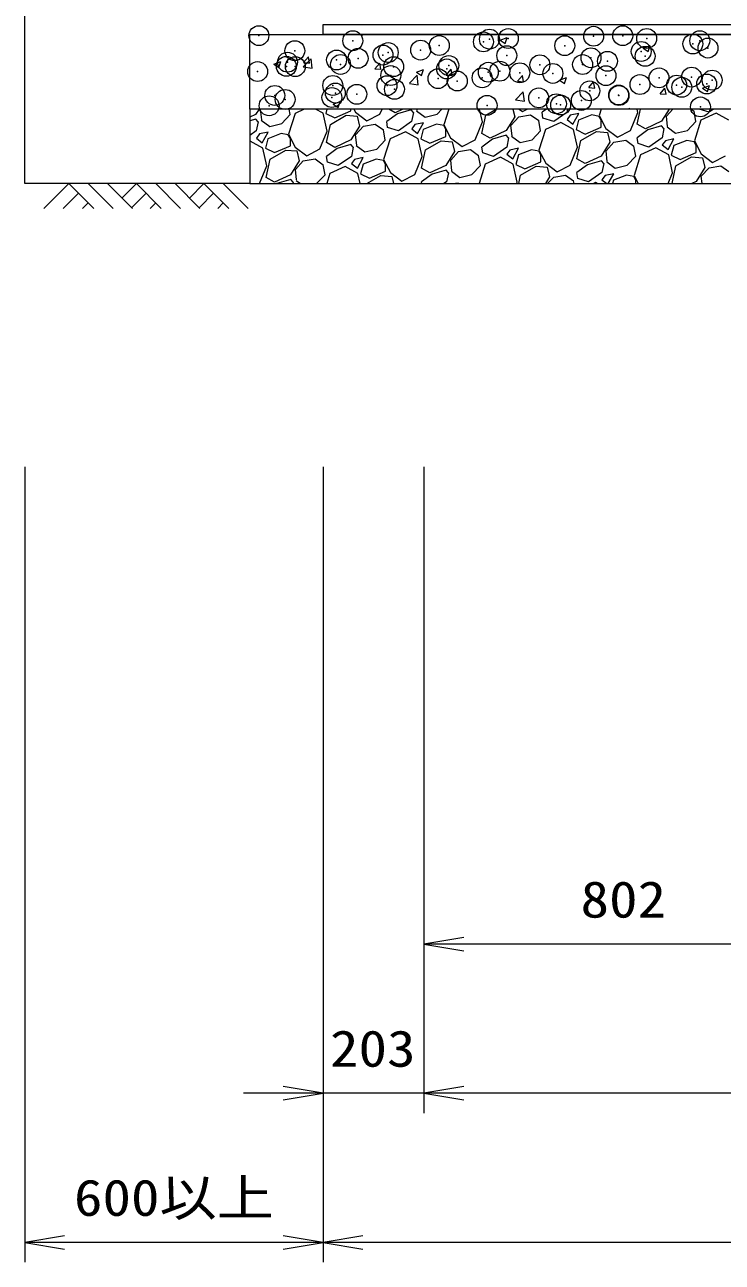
# Model space of a CAD drawing. Units: millimetres at full size. Extents: x 37600 to 71200, y -55520 to -31760.
# Drawn here: x 54705 to 56108, y -42456 to -39966 of the extents above; entities that cross this region are included whole.
import ezdxf
from ezdxf.enums import TextEntityAlignment as Align

# ---------------------------------------------------------------- set-up
doc = ezdxf.new("R2010")
doc.units = ezdxf.units.MM
doc.header["$LTSCALE"] = 80.0044
doc.header["$PDMODE"] = 32
doc.header["$PDSIZE"] = 40
for name, color, linetype, lineweight in [('0_2', 4, 'Continuous', 13), ('寸法', 6, 'Continuous', 13), ('ﾊｯﾁﾝｸﾞ', 4, 'Continuous', 9)]:
    doc.layers.add(name, color=color, linetype=linetype, lineweight=lineweight)
doc.styles.add('ＭＳ ゴシック', font='')
doc.styles.get('ＭＳ ゴシック').set_extended_font_data('MS Gothic')

# ---------------------------------------------------------------- blocks, each defined once
blk = doc.blocks.new('open_arrow')
at = {"color": 0, "linetype": 'Continuous', "lineweight": -2}
blk.add_lwpolyline([(7.5, 1.25), (0, 0), (7.5, -1.25)], dxfattribs=at)

msp = doc.modelspace()

# ---------------------------------------------------------------- linework, layer by layer
at = {"layer": '0_2'}
msp.add_lwpolyline([(55157.5, -40286), (54705, -40286), (54705, -38283)], dxfattribs=at)
at = {"layer": '0_2', "color": 7}
for points in [[(55305, -39966), (56382.5, -39966), (56382.5, -39986), (55305, -39986)], [(55157.5, -39986), (56382.5, -39986), (56382.5, -40569), (57782.5, -40569), (57782.5, -39986), (62562.5, -39986), (62562.5, -40569), (63962.5, -40569), (63962.5, -39986), (65187.5, -39986), (65187.5, -40136), (64112.5, -40136), (64112.5, -40719), (62412.5, -40719), (62412.5, -40136), (57932.5, -40136), (57932.5, -40719), (56232.5, -40719), (56232.5, -40136), (55157.5, -40136)], [(55157.5, -40286), (56232.5, -40286), (56232.5, -40136), (55157.5, -40136)]]:
    msp.add_lwpolyline(points, close=True, dxfattribs=at)
at = {"layer": '寸法'}
for p, q in [((54705, -40856), (54705, -42456)), ((55305, -40856), (55305, -42456)), ((55305, -40856), (55305, -42156)), ((55305, -40856), (55305, -42456)), ((55508, -40856), (55508, -42156)), ((55508, -40856), (55508, -41856)), ((55508, -40856), (55508, -42156)), ((56310, -41816), (55508, -41816)), ((55668, -42116), (55145, -42116)), ((64837, -42116), (55508, -42116)), ((55305, -42416), (54705, -42416)), ((65040, -42416), (55305, -42416))]:
    msp.add_line(p, q, dxfattribs=at)
at = {"layer": 'ﾊｯﾁﾝｸﾞ'}
for p, q in [((55380.93, -39986), (55383.85, -39987.97)), ((55383.85, -39987.97), (55384.51, -39986)), ((55661.33, -39997.28), (55675.33, -39991.9)), ((55661.33, -39997.28), (55671.28, -40003.99)), ((55671.28, -40003.99), (55675.33, -39991.9)), ((55948.75, -40013.3), (55962.76, -40007.92)), ((55958.7, -40020.01), (55962.76, -40007.92)), ((55265.9, -40042.43), (55275.54, -40030.94)), ((55277.85, -40043.48), (55275.54, -40030.94)), ((55948.75, -40013.3), (55958.7, -40020.01)), ((55205.86, -40045.77), (55219.86, -40040.39)), ((55205.86, -40045.77), (55215.81, -40052.48)), ((55215.81, -40052.48), (55219.86, -40040.39)), ((55265.28, -40051.14), (55283.07, -40053.9)), ((55265.32, -40051.1), (55280.9, -40034.86)), ((55265.9, -40042.43), (55277.85, -40043.48)), ((55283.07, -40053.9), (55280.86, -40034.91)), ((55409.35, -40054.98), (55418.99, -40043.49)), ((55409.35, -40054.98), (55421.3, -40056.03)), ((55421.3, -40056.03), (55418.99, -40043.49)), ((55493.28, -40061.79), (55507.29, -40056.41)), ((55503.23, -40068.5), (55507.29, -40056.41)), ((55552.8, -40067.53), (55562.44, -40056.04)), ((55564.75, -40068.58), (55562.44, -40056.04)), ((55478.77, -40084.2), (55494.35, -40067.97)), ((55493.28, -40061.79), (55503.23, -40068.5)), ((55496.52, -40087.01), (55494.31, -40068.01)), ((55552.8, -40067.53), (55564.75, -40068.58)), ((55696.25, -40080.08), (55705.89, -40068.59)), ((55696.25, -40080.08), (55708.21, -40081.13)), ((55708.2, -40081.13), (55705.89, -40068.6)), ((55780.71, -40077.8), (55794.71, -40072.43)), ((55780.71, -40077.8), (55790.66, -40084.51)), ((55790.66, -40084.51), (55794.71, -40072.43)), ((55839.7, -40092.64), (55849.35, -40081.14)), ((55851.66, -40093.68), (55849.34, -40081.15)), ((55478.73, -40084.25), (55496.52, -40087.01)), ((55692.22, -40117.31), (55707.8, -40101.07)), ((55709.97, -40120.11), (55707.76, -40101.12)), ((55839.7, -40092.63), (55851.66, -40093.68)), ((55983.16, -40105.19), (55992.8, -40093.69)), ((55983.16, -40105.19), (55995.11, -40106.23)), ((55995.11, -40106.23), (55992.8, -40093.7)), ((56068.14, -40093.82), (56082.14, -40088.45)), ((56068.14, -40093.82), (56078.08, -40100.53)), ((56078.08, -40100.53), (56082.14, -40088.45)), ((55325.24, -40126.29), (55339.24, -40120.92)), ((55325.24, -40126.29), (55335.19, -40133)), ((55335.19, -40133), (55339.24, -40120.92)), ((55692.18, -40117.35), (55709.97, -40120.11)), ((55169.34, -40146.92), (55157.5, -40152.55)), ((55169.9, -40156.29), (55157.5, -40159.84)), ((55176.26, -40136), (55169.34, -40146.92)), ((55174.61, -40161.66), (55169.9, -40156.29)), ((55179.36, -40136.28), (55179.62, -40136)), ((55181.89, -40157.46), (55179.36, -40136.28)), ((55221.86, -40165.09), (55238.97, -40147.13)), ((55248.86, -40144.66), (55235.67, -40186.22)), ((55238.97, -40147.13), (55236.94, -40136)), ((55267.22, -40136), (55248.86, -40144.66)), ((55305.3, -40144.4), (55289.86, -40136)), ((55313.1, -40180.31), (55305.3, -40144.4)), ((55312.67, -40136), (55310.33, -40144.73)), ((55310.33, -40144.73), (55328.43, -40153.68)), ((55319.81, -40166.74), (55351.33, -40148.54)), ((55328.43, -40153.68), (55360.84, -40139.82)), ((55351.33, -40148.54), (55373.39, -40150.35)), ((55360.84, -40139.82), (55360.78, -40136)), ((55367.12, -40136), (55370.41, -40142.38)), ((55370.41, -40142.38), (55393.41, -40159.81)), ((55373.39, -40150.35), (55378.34, -40170.13)), ((55393.41, -40159.81), (55419.57, -40146.33)), ((55419.57, -40146.33), (55423.8, -40136)), ((55454.64, -40145.48), (55433, -40161.2)), ((55450.12, -40143.24), (55437.45, -40136)), ((55465.34, -40136), (55450.12, -40143.24)), ((55482.39, -40137.54), (55454.64, -40145.48)), ((55487.1, -40142.9), (55482.39, -40137.54)), ((55487.1, -40142.9), (55483.19, -40161.32)), ((55493.16, -40139.4), (55510.24, -40152.17)), ((55494.38, -40138.7), (55494.05, -40136)), ((55510.24, -40152.17), (55534.35, -40146.34)), ((55534.35, -40146.34), (55544.2, -40136)), ((55558.14, -40136), (55548.16, -40167.46)), ((55625.58, -40161.56), (55620.03, -40136)), ((55624.47, -40184.83), (55632.3, -40147.98)), ((55632.3, -40147.98), (55653.05, -40136)), ((55690.83, -40151.37), (55673.07, -40179.41)), ((55683.09, -40168.77), (55698.99, -40151.51)), ((55686.98, -40136), (55690.83, -40151.37)), ((55698.99, -40151.51), (55722.59, -40147.58)), ((55699.22, -40136), (55705.89, -40141.06)), ((55705.89, -40141.06), (55715.7, -40136)), ((55722.59, -40147.58), (55738.97, -40159.14)), ((55754.36, -40136), (55745.49, -40142.44)), ((55747.45, -40154.24), (55745.49, -40142.44)), ((55769.19, -40161.09), (55747.45, -40154.24)), ((55795.68, -40142.57), (55769.19, -40161.09)), ((55797.07, -40136), (55795.68, -40142.57)), ((55802.3, -40148.44), (55795.91, -40156.98)), ((55795.91, -40156.98), (55807.76, -40166.3)), ((55819.65, -40144.89), (55802.3, -40148.44)), ((55807.76, -40166.3), (55819.65, -40144.89)), ((55845.54, -40147.73), (55819.19, -40158.09)), ((55860.14, -40150.62), (55845.54, -40147.73)), ((55864.34, -40157.89), (55860.14, -40150.62)), ((55864.68, -40136), (55860.65, -40148.7)), ((55860.65, -40148.7), (55874.14, -40174.86)), ((55919.5, -40136), (55921.25, -40134.18)), ((55921.41, -40136), (55921.2, -40134.22)), ((55923.3, -40178.81), (55938.07, -40142.8)), ((55938.07, -40142.8), (55936.59, -40136)), ((55936.96, -40166.08), (55943.34, -40136)), ((56001.17, -40136), (55985.56, -40160.65)), ((55995.58, -40150.01), (56008.49, -40136)), ((55998.11, -40171.19), (55995.58, -40150.01)), ((56045.24, -40136), (56051.45, -40140.39)), ((56055.19, -40160.86), (56051.45, -40140.39)), ((56081.68, -40142.34), (56061.57, -40136)), ((56095.58, -40144.01), (56065.08, -40158.39)), ((56090.74, -40136), (56081.68, -40142.34)), ((56121.51, -40158.13), (56095.58, -40144.01)), ((55170.7, -40180.08), (55157.5, -40189.31)), ((55174.61, -40161.66), (55170.7, -40180.08)), ((55194.68, -40182.4), (55177.33, -40185.96)), ((55180.68, -40158.16), (55197.75, -40170.93)), ((55182.79, -40203.82), (55194.68, -40182.4)), ((55197.75, -40170.93), (55221.86, -40165.09)), ((55298.32, -40216.33), (55313.1, -40180.31)), ((55311.98, -40203.59), (55319.81, -40166.74)), ((55378.34, -40170.13), (55360.58, -40198.16)), ((55370.61, -40187.53), (55386.51, -40170.26)), ((55386.51, -40170.26), (55410.1, -40166.34)), ((55410.1, -40166.34), (55426.48, -40177.9)), ((55430.22, -40198.37), (55426.48, -40177.9)), ((55434.97, -40173), (55433, -40161.2)), ((55456.7, -40179.85), (55434.97, -40173)), ((55470.6, -40181.52), (55440.1, -40195.9)), ((55483.19, -40161.32), (55456.7, -40179.85)), ((55496.54, -40195.65), (55470.6, -40181.52)), ((55489.81, -40167.2), (55483.43, -40175.74)), ((55483.43, -40175.74), (55495.28, -40185.06)), ((55507.16, -40163.65), (55489.81, -40167.2)), ((55495.28, -40185.06), (55507.16, -40163.65)), ((55506.7, -40176.85), (55501.58, -40195.97)), ((55533.05, -40166.49), (55506.7, -40176.85)), ((55547.65, -40169.37), (55533.05, -40166.49)), ((55551.85, -40176.65), (55547.65, -40169.37)), ((55548.16, -40167.46), (55561.65, -40193.62)), ((55552.09, -40191.06), (55551.85, -40176.65)), ((55610.81, -40197.57), (55625.58, -40161.56)), ((55673.07, -40179.41), (55641.36, -40194.48)), ((55685.62, -40189.94), (55683.09, -40168.77)), ((55725.59, -40197.58), (55742.7, -40179.62)), ((55742.7, -40179.62), (55738.97, -40159.14)), ((55752.59, -40177.14), (55739.4, -40218.7)), ((55783.09, -40162.77), (55752.59, -40177.14)), ((55809.03, -40176.89), (55783.09, -40162.77)), ((55816.83, -40212.8), (55809.03, -40176.89)), ((55819.19, -40158.09), (55814.06, -40177.22)), ((55814.06, -40177.22), (55832.16, -40186.17)), ((55823.54, -40199.23), (55855.06, -40181.03)), ((55832.16, -40186.17), (55864.57, -40172.3)), ((55855.06, -40181.03), (55877.12, -40182.84)), ((55864.57, -40172.3), (55864.34, -40157.89)), ((55874.14, -40174.86), (55897.14, -40192.3)), ((55897.14, -40192.3), (55923.3, -40178.81)), ((55958.37, -40177.96), (55936.73, -40193.69)), ((55953.85, -40175.73), (55936.96, -40166.08)), ((55985.56, -40160.65), (55953.85, -40175.73)), ((55986.12, -40170.02), (55958.37, -40177.96)), ((55990.83, -40175.39), (55986.12, -40170.02)), ((55990.83, -40175.39), (55986.92, -40193.81)), ((55996.89, -40171.89), (56013.97, -40184.66)), ((56013.97, -40184.66), (56038.08, -40178.82)), ((56038.08, -40178.82), (56055.19, -40160.86)), ((56065.08, -40158.39), (56051.89, -40199.95)), ((55158.12, -40200.28), (55157.5, -40200.57)), ((55184.05, -40214.4), (55158.12, -40200.28)), ((55177.33, -40185.96), (55170.94, -40194.49)), ((55170.94, -40194.49), (55182.79, -40203.82)), ((55194.21, -40195.6), (55189.09, -40214.73)), ((55220.56, -40185.24), (55194.21, -40195.6)), ((55235.16, -40188.13), (55220.56, -40185.24)), ((55239.36, -40195.4), (55235.16, -40188.13)), ((55235.67, -40186.22), (55249.16, -40212.38)), ((55239.6, -40209.82), (55239.36, -40195.4)), ((55328.87, -40213.24), (55311.98, -40203.59)), ((55360.58, -40198.16), (55328.87, -40213.24)), ((55361.15, -40207.54), (55333.4, -40215.48)), ((55365.86, -40212.9), (55361.15, -40207.54)), ((55373.13, -40208.7), (55370.61, -40187.53)), ((55413.11, -40216.34), (55430.22, -40198.37)), ((55440.1, -40195.9), (55426.92, -40237.46)), ((55504.34, -40231.56), (55496.54, -40195.65)), ((55501.58, -40195.97), (55519.68, -40204.92)), ((55511.05, -40217.98), (55542.58, -40199.78)), ((55519.68, -40204.92), (55552.09, -40191.06)), ((55542.58, -40199.78), (55564.64, -40201.6)), ((55561.65, -40193.62), (55584.65, -40211.06)), ((55564.64, -40201.6), (55569.59, -40221.37)), ((55584.65, -40211.06), (55610.81, -40197.57)), ((55645.88, -40196.72), (55624.25, -40212.44)), ((55641.36, -40194.48), (55624.47, -40184.83)), ((55673.63, -40188.78), (55645.88, -40196.72)), ((55678.34, -40194.14), (55673.63, -40188.78)), ((55678.34, -40194.14), (55674.43, -40212.57)), ((55684.41, -40190.64), (55701.48, -40203.42)), ((55701.48, -40203.42), (55725.59, -40197.58)), ((55815.72, -40236.08), (55823.54, -40199.23)), ((55882.07, -40202.61), (55864.31, -40230.65)), ((55874.34, -40220.01), (55890.24, -40202.75)), ((55877.12, -40182.84), (55882.07, -40202.61)), ((55890.24, -40202.75), (55913.84, -40198.83)), ((55913.84, -40198.83), (55930.21, -40210.39)), ((55938.7, -40205.49), (55936.73, -40193.69)), ((55960.43, -40212.34), (55938.7, -40205.49)), ((55986.92, -40193.81), (55960.43, -40212.34)), ((55993.54, -40199.69), (55987.16, -40208.22)), ((56010.89, -40196.14), (55993.54, -40199.69)), ((55999.01, -40217.55), (56010.89, -40196.14)), ((56036.78, -40198.97), (56010.43, -40209.34)), ((56051.38, -40201.86), (56036.78, -40198.97)), ((56055.58, -40209.13), (56051.38, -40201.86)), ((56051.89, -40199.95), (56065.38, -40226.11)), ((55191.85, -40250.31), (55184.05, -40214.4)), ((55189.09, -40214.73), (55207.19, -40223.68)), ((55198.56, -40236.74), (55230.09, -40218.54)), ((55207.19, -40223.68), (55239.6, -40209.82)), ((55230.09, -40218.54), (55252.15, -40220.35)), ((55249.16, -40212.38), (55272.16, -40229.81)), ((55252.15, -40220.35), (55257.1, -40240.13)), ((55272.16, -40229.81), (55298.32, -40216.33)), ((55333.4, -40215.48), (55311.76, -40231.2)), ((55313.72, -40243), (55311.76, -40231.2)), ((55361.95, -40231.32), (55335.46, -40249.85)), ((55365.86, -40212.9), (55361.95, -40231.32)), ((55371.92, -40209.4), (55388.99, -40222.17)), ((55388.99, -40222.17), (55413.11, -40216.34)), ((55489.57, -40267.57), (55504.34, -40231.56)), ((55503.23, -40254.83), (55511.05, -40217.98)), ((55569.59, -40221.37), (55551.83, -40249.41)), ((55561.85, -40238.77), (55577.75, -40221.51)), ((55577.75, -40221.51), (55601.35, -40217.58)), ((55601.35, -40217.58), (55617.72, -40229.14)), ((55621.46, -40249.62), (55617.72, -40229.14)), ((55626.21, -40224.24), (55624.25, -40212.44)), ((55647.95, -40231.09), (55626.21, -40224.24)), ((55674.43, -40212.57), (55647.95, -40231.09)), ((55681.06, -40218.44), (55674.67, -40226.98)), ((55674.67, -40226.98), (55686.52, -40236.3)), ((55698.41, -40214.89), (55681.06, -40218.44)), ((55686.52, -40236.3), (55698.41, -40214.89)), ((55697.94, -40228.09), (55692.82, -40247.22)), ((55724.29, -40217.73), (55697.94, -40228.09)), ((55738.89, -40220.62), (55724.29, -40217.73)), ((55743.09, -40227.89), (55738.89, -40220.62)), ((55739.41, -40218.7), (55752.89, -40244.86)), ((55743.33, -40242.3), (55743.09, -40227.89)), ((55802.05, -40248.81), (55816.83, -40212.8)), ((55864.31, -40230.65), (55832.6, -40245.73)), ((55876.86, -40241.19), (55874.34, -40220.01)), ((55916.84, -40248.82), (55933.95, -40230.86)), ((55933.95, -40230.86), (55930.21, -40210.39)), ((55943.83, -40228.39), (55930.65, -40269.95)), ((55974.33, -40214.01), (55943.83, -40228.39)), ((56000.27, -40228.13), (55974.33, -40214.01)), ((55987.16, -40208.22), (55999.01, -40217.55)), ((56008.07, -40264.05), (56000.27, -40228.13)), ((56010.43, -40209.34), (56005.31, -40228.46)), ((56005.31, -40228.46), (56023.41, -40237.41)), ((56014.78, -40250.47), (56046.31, -40232.27)), ((56023.41, -40237.41), (56055.82, -40223.55)), ((56046.31, -40232.27), (56068.37, -40234.08)), ((56055.82, -40223.55), (56055.58, -40209.13)), ((56065.38, -40226.11), (56088.38, -40243.54)), ((56088.38, -40243.54), (56114.54, -40230.06)), ((55177.21, -40286), (55191.85, -40250.31)), ((55190.74, -40273.59), (55198.56, -40236.74)), ((55257.1, -40240.13), (55239.34, -40268.16)), ((55249.36, -40257.53), (55265.26, -40240.26)), ((55265.26, -40240.26), (55288.86, -40236.34)), ((55288.86, -40236.34), (55305.24, -40247.9)), ((55308.97, -40268.37), (55305.24, -40247.9)), ((55335.46, -40249.85), (55313.72, -40243)), ((55349.36, -40251.52), (55318.86, -40265.9)), ((55375.3, -40265.65), (55349.36, -40251.52)), ((55368.57, -40237.2), (55362.18, -40245.74)), ((55362.18, -40245.74), (55374.03, -40255.06)), ((55385.92, -40233.65), (55368.57, -40237.2)), ((55374.03, -40255.06), (55385.92, -40233.65)), ((55385.46, -40246.85), (55380.33, -40265.97)), ((55411.81, -40236.49), (55385.46, -40246.85)), ((55426.41, -40239.37), (55411.81, -40236.49)), ((55430.61, -40246.65), (55426.41, -40239.37)), ((55426.92, -40237.46), (55440.41, -40263.62)), ((55430.84, -40261.06), (55430.61, -40246.65)), ((55520.12, -40264.48), (55503.23, -40254.83)), ((55551.83, -40249.41), (55520.12, -40264.48)), ((55564.38, -40259.94), (55561.85, -40238.77)), ((55604.35, -40267.58), (55621.46, -40249.62)), ((55631.35, -40247.14), (55619.02, -40286)), ((55661.85, -40232.77), (55631.35, -40247.14)), ((55687.78, -40246.89), (55661.85, -40232.77)), ((55695.58, -40282.8), (55687.78, -40246.89)), ((55692.82, -40247.22), (55710.92, -40256.17)), ((55702.3, -40269.23), (55733.82, -40251.03)), ((55710.92, -40256.17), (55743.33, -40242.3)), ((55733.82, -40251.03), (55755.88, -40252.84)), ((55752.89, -40244.86), (55775.89, -40262.3)), ((55755.88, -40252.84), (55760.83, -40272.61)), ((55775.89, -40262.3), (55802.05, -40248.81)), ((55837.13, -40247.96), (55815.49, -40263.69)), ((55832.6, -40245.73), (55815.72, -40236.08)), ((55864.88, -40240.02), (55837.13, -40247.96)), ((55869.59, -40245.39), (55864.88, -40240.02)), ((55869.59, -40245.39), (55865.68, -40263.81)), ((55875.65, -40241.89), (55892.73, -40254.66)), ((55892.73, -40254.66), (55916.84, -40248.82)), ((56007.24, -40286), (56014.78, -40250.47)), ((56073.32, -40253.86), (56055.56, -40281.89)), ((56065.58, -40271.26), (56081.48, -40253.99)), ((56068.37, -40234.08), (56073.32, -40253.86)), ((56081.48, -40253.99), (56105.08, -40250.07)), ((56105.08, -40250.07), (56121.45, -40261.63)), ((55207.63, -40283.24), (55190.74, -40273.59)), ((55239.34, -40268.16), (55207.63, -40283.24)), ((55239.9, -40277.54), (55212.15, -40285.48)), ((55244.61, -40282.9), (55239.9, -40277.54)), ((55251.89, -40278.7), (55249.36, -40257.53)), ((55250.68, -40279.4), (55259.5, -40286)), ((55292.18, -40286), (55308.97, -40268.37)), ((55318.86, -40265.9), (55312.48, -40286)), ((55379.72, -40286), (55375.3, -40265.65)), ((55380.33, -40265.97), (55398.43, -40274.92)), ((55393.24, -40286), (55421.33, -40269.78)), ((55398.43, -40274.92), (55430.84, -40261.06)), ((55421.33, -40269.78), (55443.39, -40271.6)), ((55440.41, -40263.62), (55463.41, -40281.06)), ((55443.39, -40271.6), (55447, -40286)), ((55463.41, -40281.06), (55489.57, -40267.57)), ((55524.64, -40266.72), (55503, -40282.44)), ((55552.39, -40258.78), (55524.64, -40266.72)), ((55557.1, -40264.14), (55552.39, -40258.78)), ((55557.1, -40264.14), (55553.19, -40282.57)), ((55563.16, -40260.64), (55580.24, -40273.42)), ((55580.24, -40273.42), (55604.35, -40267.58)), ((55698.73, -40286), (55702.3, -40269.23)), ((55760.83, -40272.61), (55752.35, -40286)), ((55756.79, -40286), (55768.99, -40272.75)), ((55768.99, -40272.75), (55792.59, -40268.83)), ((55792.59, -40268.83), (55808.97, -40280.39)), ((55809.99, -40286), (55808.97, -40280.39)), ((55817.45, -40275.49), (55815.49, -40263.69)), ((55839.19, -40282.34), (55817.45, -40275.49)), ((55865.68, -40263.81), (55839.19, -40282.34)), ((55872.3, -40269.69), (55865.91, -40278.22)), ((55865.91, -40278.22), (55875.8, -40286)), ((55889.65, -40266.14), (55872.3, -40269.69)), ((55878.62, -40286), (55889.65, -40266.14)), ((55889.19, -40279.34), (55887.4, -40286)), ((55915.54, -40268.97), (55889.19, -40279.34)), ((55930.14, -40271.86), (55915.54, -40268.97)), ((55934.34, -40279.13), (55930.14, -40271.86)), ((55930.65, -40269.95), (55938.93, -40286)), ((55934.45, -40286), (55934.34, -40279.13)), ((55999.06, -40286), (56008.07, -40264.05)), ((56055.56, -40281.89), (56046.92, -40286)), ((56067.34, -40286), (56065.58, -40271.26)), ((54743.62, -40336), (54793.62, -40286)), ((54782.51, -40336), (54813.06, -40305.45)), ((54793.62, -40286), (54843.62, -40336)), ((54832.51, -40286), (54882.51, -40336)), ((54871.4, -40286), (54921.4, -40336)), ((54900.45, -40315.05), (54929.5, -40286)), ((54919.89, -40334.5), (54948.94, -40305.45)), ((54929.5, -40286), (54979.5, -40336)), ((54968.39, -40286), (55018.39, -40336)), ((55007.28, -40286), (55057.28, -40336)), ((55036.33, -40315.05), (55065.38, -40286)), ((55055.78, -40334.5), (55084.83, -40305.45)), ((55065.38, -40286), (55115.38, -40336)), ((55104.27, -40286), (55154.27, -40336)), ((55212.15, -40285.48), (55211.43, -40286)), ((55244.61, -40282.9), (55243.96, -40286)), ((55503.6, -40286), (55503, -40282.44)), ((55553.19, -40282.57), (55548.28, -40286)), ((55577.16, -40284.89), (55571.75, -40286)), ((55576.55, -40286), (55577.16, -40284.89)), ((55694.27, -40286), (55695.58, -40282.8)), ((55853.09, -40284.01), (55848.87, -40286)), ((55856.74, -40286), (55853.09, -40284.01)), ((54821.4, -40336), (54832.51, -40324.89)), ((54957.28, -40336), (54968.39, -40324.89)), ((55093.16, -40336), (55104.27, -40324.89))]:
    msp.add_line(p, q, dxfattribs=at)
for p in [(55175.98, -39988.26), (55364.91, -39998.53), (55627.61, -40000.76), (55639.82, -39995.35), (55677.68, -39994.17), (55849.3, -39989.49), (55907.84, -39988.43), (55956.07, -39994), (56062.83, -39998.51), (55248.27, -40018.55), (55425.56, -40027.36), (55436.11, -40022.24), (55501.3, -40017.39), (55538.8, -40008.16), (55791.2, -40008.45), (55944.98, -40020.05), (56048.85, -40005.06), (56079.25, -40013.26), (55231.21, -40050.04), (55233.52, -40041.73), (55249.18, -40050.58), (55332.24, -40037.24), (55340.28, -40046.24), (55375.49, -40033.95), (55447.05, -40050.75), (55557.93, -40048.5), (55674.57, -40028.47), (55741.27, -40046.94), (55827.12, -40046.45), (55843.95, -40032.86), (55877.19, -40039.86), (55952.94, -40029.89), (55173.43, -40060.55), (55441.29, -40068.52), (55536.37, -40074.74), (55553.81, -40055.26), (55625.07, -40073.05), (55637.39, -40061.93), (55660.58, -40059.77), (55700.81, -40063.08), (55767.34, -40064.28), (55874.11, -40068.79), (55980.87, -40073.3), (56046.42, -40071.64), (56087.63, -40077.82), (55324.65, -40088.54), (55433.68, -40088.82), (55448.69, -40096.27), (55575, -40079.64), (55841.52, -40099.43), (55942.54, -40086.63), (56016.22, -40087.74), (56026.63, -40092.14), (56076.7, -40085.55), (55208.02, -40108.56), (55228.78, -40116.62), (55322.87, -40112.84), (55329.8, -40103.81), (55372.94, -40106.24), (55738.83, -40113.52), (55774.51, -40125.33), (55782.95, -40127.79), (55824.58, -40118.74), (55899.58, -40107.76), (55900.32, -40108.77), (55196.56, -40129.46), (55634.96, -40128.51), (56064.14, -40131.66)]:
    msp.add_point(p, dxfattribs=at)

# ---------------------------------------------------------------- block references
at = {"layer": '寸法', "xscale": 10.7, "yscale": 10.7}
for p in [(55508, -41816), (55508, -42116), (55508, -42116), (54705, -42416), (55305, -42416)]:
    msp.add_blockref('open_arrow', p, dxfattribs=at)
at = {"layer": '寸法', "xscale": 10.7, "yscale": 10.7, "rotation": 180}
for p in [(55305, -42116), (55305, -42416)]:
    msp.add_blockref('open_arrow', p, dxfattribs=at)

# ---------------------------------------------------------------- texts
at = {"layer": '寸法', "style": 'ＭＳ ゴシック', "width": 1.15}
for s, p in [('802', (55909, -41726)), ('203', (55405, -42026)), ('600以上', (55005, -42326))]:
    msp.add_text(s, height=73.31, dxfattribs=at).set_placement(p, align=Align.MIDDLE_CENTER)

doc.saveas('drawing.dxf')
